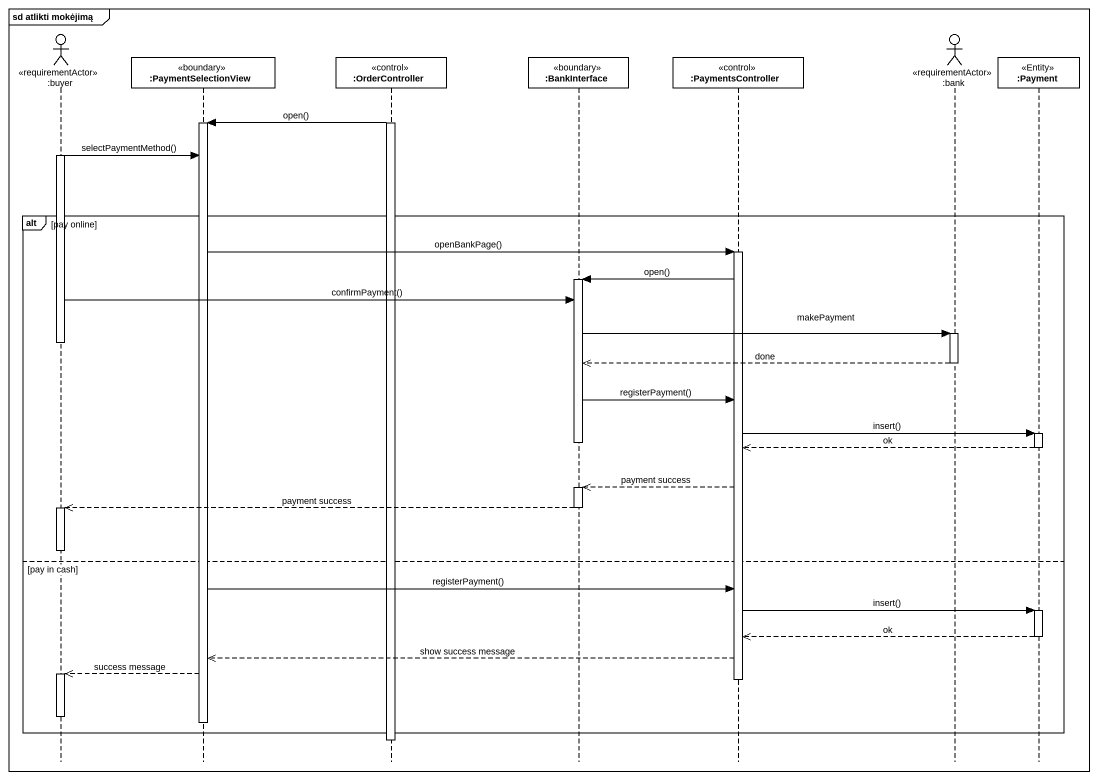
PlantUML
@startuml
mainframe sd atlikti mokėjimą
hide footbox
actor ":buyer" as buyer <<requirementActor>>
participant ":PaymentSelectionView" as PaymentSelectionView <<boundary>>
participant ":OrderController" as OrderController <<control>>
participant ":BankInterface" as BankInterface <<boundary>>
participant ":PaymentsController" as PaymentsController <<control>>
actor ":bank" as bank <<requirementActor>>
participant ":Payment" as Payment <<Entity>>

activate OrderController
OrderController -> PaymentSelectionView : open()
activate PaymentSelectionView
activate buyer
buyer -> PaymentSelectionView : selectPaymentMethod()
alt pay online
  PaymentSelectionView -> PaymentsController : openBankPage()
  activate PaymentsController
  PaymentsController -> BankInterface : open()
  activate BankInterface
  buyer -> BankInterface : confirmPayment()
  BankInterface -> bank : makePayment
  activate bank
  deactivate buyer
  bank -->> BankInterface : done
  deactivate bank
  BankInterface -> PaymentsController : registerPayment()
  PaymentsController -> Payment : insert()
  activate Payment
  deactivate BankInterface
  Payment -->> PaymentsController : ok
  deactivate Payment
  PaymentsController -->> BankInterface : payment success
  activate BankInterface
  BankInterface -->> buyer : payment success
  deactivate BankInterface
  activate buyer
  deactivate buyer
else pay in cash
  PaymentSelectionView -> PaymentsController : registerPayment()
  PaymentsController -> Payment : insert()
  activate Payment
  Payment -->> PaymentsController : ok
  deactivate Payment
  PaymentsController -->> PaymentSelectionView : show success message
  PaymentSelectionView -->> buyer : success message
  activate buyer
  deactivate PaymentsController
  deactivate buyer
  deactivate PaymentSelectionView
end
deactivate OrderController
@enduml
